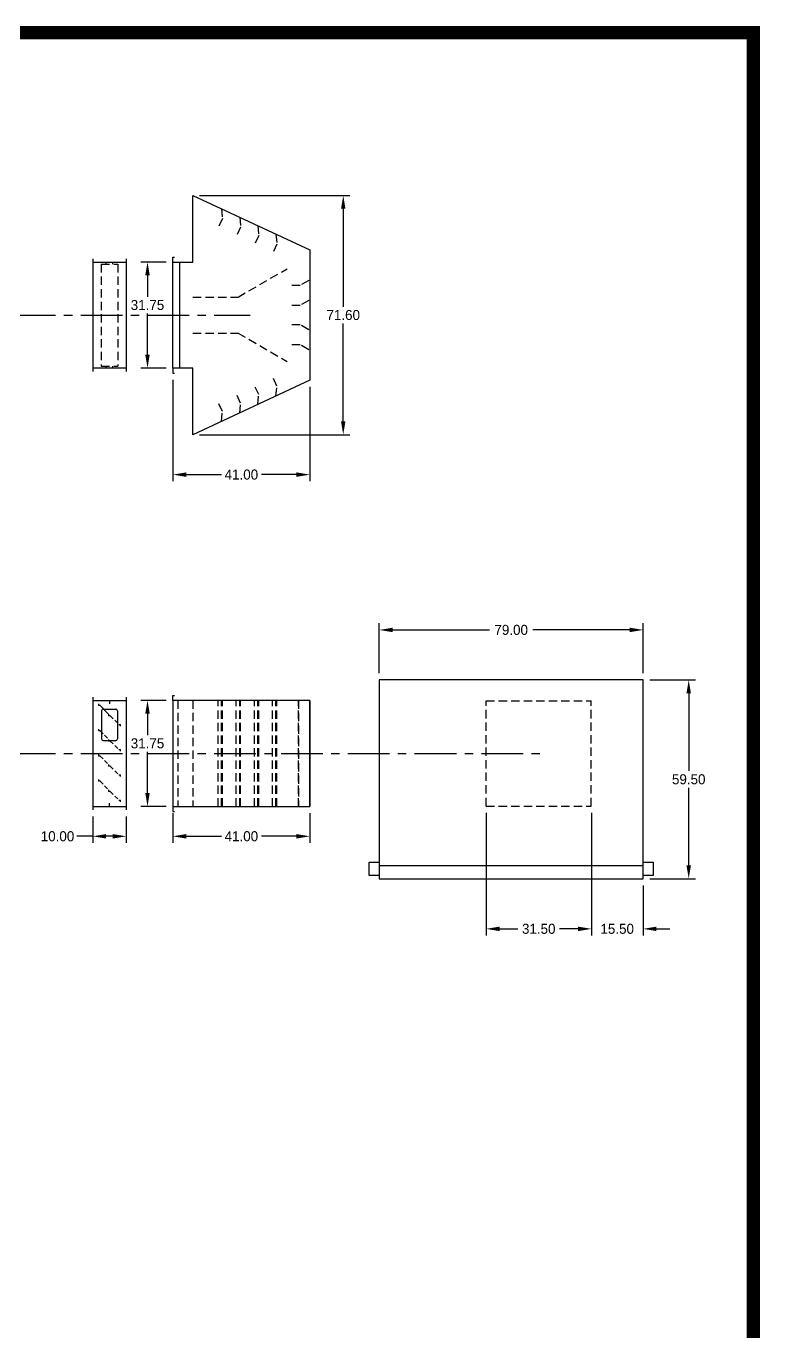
# Model space of a CAD drawing. Header units: inches. Extents: x 3 to 643, y -843 to 69.
# Drawn here: x 423.6 to 643.3, y -387.4 to 3.4 of the extents above; entities that cross this region are included whole.
import ezdxf

# ---------------------------------------------------------------- set-up
doc = ezdxf.new("R2010")
doc.units = ezdxf.units.IN
doc.header["$LTSCALE"] = 10
doc.header["$MEASUREMENT"] = 0
doc.linetypes.add('CENTER', pattern=[2, 1.25, -0.25, 0.25, -0.25])
doc.linetypes.add('HIDDEN', pattern=[0.375, 0.25, -0.125])
for name, color, linetype in [('CENTERLINE', 2, 'CENTER'), ('DIFFUSER', 5, 'Continuous'), ('DISC-DAMPER', 5, 'Continuous'), ('OBJECT', 5, 'Continuous'), ('RAM25UNIT', 3, 'Continuous')]:
    doc.layers.add(name, color=color, linetype=linetype)
doc.layers.add('TEXT', color=7, linetype='Continuous', lineweight=40)
doc.dimstyles.new('DIMENSIONS', dxfattribs={"dimscale": 0, "dimtxt": 3, "dimasz": 4, "dimexe": 2, "dimexo": 2, "dimgap": 1, "dimtad": 0, "dimtih": 1, "dimtoh": 1, "dimzin": 0, "dimdsep": 46, "dimtxsty": 'Standard', "dimcen": 0.09, "dimclrd": 256, "dimclre": 256, "dimclrt": 1, "dimadec": 0, "dimazin": 0, "dimtfac": 1, "dimtofl": 0, "dimtmove": 0, "dimatfit": 3, "dimfxl": 0, "dimtolj": 1, "dimtzin": 0, "dimarcsym": 0})

# ---------------------------------------------------------------- blocks, each defined once
blk = doc.blocks.new('*D86')
at = {"layer": 'DEFPOINTS', "color": 0}
for p in [(467.54, -230.16), (508.54, -230.16), (508.54, -239.09)]:
    blk.add_point(p, dxfattribs=at)
at = {"layer": 'RAM25UNIT', "lineweight": -2}
for p, q in [((467.54, -232.16), (467.54, -241.09)), ((508.54, -232.16), (508.54, -241.09)), ((471.54, -239.09), (482.04, -239.09)), ((504.54, -239.09), (494.04, -239.09))]:
    blk.add_line(p, q, dxfattribs=at)
at = {"layer": 'RAM25UNIT'}
for points in [[(471.54, -238.42), (471.54, -239.76), (467.54, -239.09)], [(504.54, -238.42), (504.54, -239.76), (508.54, -239.09)]]:
    blk.add_solid(points, dxfattribs=at)
at = {"layer": 'RAM25UNIT', "color": 1, "insert": (488.04, -239.09), "char_height": 3, "attachment_point": 5}
blk.add_mtext('\\A1;41.00', dxfattribs=at)
blk = doc.blocks.new('*D87')
at = {"layer": 'DEFPOINTS', "color": 0}
for p in [(443.54, -231.16), (453.54, -231.16), (453.54, -239.09)]:
    blk.add_point(p, dxfattribs=at)
at = {"layer": 'RAM25UNIT', "lineweight": -2}
for p, q in [((443.54, -233.16), (443.54, -241.09)), ((453.54, -233.16), (453.54, -241.09)), ((443.54, -239.09), (438.73, -239.09)), ((449.54, -239.09), (447.54, -239.09))]:
    blk.add_line(p, q, dxfattribs=at)
at = {"layer": 'RAM25UNIT'}
for points in [[(447.54, -238.42), (447.54, -239.76), (443.54, -239.09)], [(449.54, -238.42), (449.54, -239.76), (453.54, -239.09)]]:
    blk.add_solid(points, dxfattribs=at)
at = {"layer": 'RAM25UNIT', "color": 1, "insert": (432.98, -239.09), "char_height": 3, "attachment_point": 5}
blk.add_mtext('\\A1;10.00', dxfattribs=at)
blk = doc.blocks.new('*D92')
at = {"layer": 'DEFPOINTS', "color": 0}
for p in [(467.54, -198.41), (459.93, -230.16), (467.54, -230.16)]:
    blk.add_point(p, dxfattribs=at)
at = {"layer": 'RAM25UNIT', "lineweight": -2}
for p, q in [((465.54, -198.41), (457.93, -198.41)), ((459.93, -202.41), (459.93, -208.79)), ((459.93, -226.16), (459.93, -213.79)), ((465.54, -230.16), (457.93, -230.16))]:
    blk.add_line(p, q, dxfattribs=at)
at = {"layer": 'RAM25UNIT'}
for points in [[(459.26, -202.41), (460.59, -202.41), (459.93, -198.41)], [(459.26, -226.16), (460.59, -226.16), (459.93, -230.16)]]:
    blk.add_solid(points, dxfattribs=at)
at = {"layer": 'RAM25UNIT', "color": 1, "insert": (459.93, -211.29), "char_height": 3, "attachment_point": 5}
blk.add_mtext('\\A1;31.75', dxfattribs=at)
blk = doc.blocks.new('*D93')
at = {"layer": 'DEFPOINTS', "color": 0}
for p in [(473.54, -47.3), (473.54, -118.9), (518.54, -118.9)]:
    blk.add_point(p, dxfattribs=at)
at = {"layer": 'RAM25UNIT', "lineweight": -2}
for p, q in [((475.54, -47.3), (520.54, -47.3)), ((518.54, -51.3), (518.54, -80.6)), ((518.54, -114.9), (518.54, -85.6)), ((475.54, -118.9), (520.54, -118.9))]:
    blk.add_line(p, q, dxfattribs=at)
at = {"layer": 'RAM25UNIT'}
for points in [[(517.88, -51.3), (519.21, -51.3), (518.54, -47.3)], [(517.88, -114.9), (519.21, -114.9), (518.54, -118.9)]]:
    blk.add_solid(points, dxfattribs=at)
at = {"layer": 'RAM25UNIT', "color": 1, "insert": (518.54, -83.1), "char_height": 3, "attachment_point": 5}
blk.add_mtext('\\A1;71.60', dxfattribs=at)
blk = doc.blocks.new('*D94')
at = {"layer": 'DEFPOINTS', "color": 0}
for p in [(467.54, -100.48), (508.54, -102.6), (508.54, -130.85)]:
    blk.add_point(p, dxfattribs=at)
at = {"layer": 'RAM25UNIT', "lineweight": -2}
for p, q in [((467.54, -102.48), (467.54, -132.85)), ((508.54, -104.6), (508.54, -132.85)), ((471.54, -130.85), (482.04, -130.85)), ((504.54, -130.85), (494.04, -130.85))]:
    blk.add_line(p, q, dxfattribs=at)
at = {"layer": 'RAM25UNIT'}
for points in [[(471.54, -130.18), (471.54, -131.52), (467.54, -130.85)], [(504.54, -130.18), (504.54, -131.52), (508.54, -130.85)]]:
    blk.add_solid(points, dxfattribs=at)
at = {"layer": 'RAM25UNIT', "color": 1, "insert": (488.04, -130.85), "char_height": 3, "attachment_point": 5}
blk.add_mtext('\\A1;41.00', dxfattribs=at)
blk = doc.blocks.new('*D98')
at = {"layer": 'DEFPOINTS', "color": 0}
for p in [(467.54, -67.23), (459.93, -98.98), (467.54, -98.98)]:
    blk.add_point(p, dxfattribs=at)
at = {"layer": 'RAM25UNIT', "lineweight": -2}
for p, q in [((465.54, -67.23), (457.93, -67.23)), ((459.93, -71.23), (459.93, -77.6)), ((459.93, -94.98), (459.93, -82.6)), ((465.54, -98.98), (457.93, -98.98))]:
    blk.add_line(p, q, dxfattribs=at)
at = {"layer": 'RAM25UNIT'}
for points in [[(459.26, -71.23), (460.59, -71.23), (459.93, -67.23)], [(459.26, -94.98), (460.59, -94.98), (459.93, -98.98)]]:
    blk.add_solid(points, dxfattribs=at)
at = {"layer": 'RAM25UNIT', "color": 1, "insert": (459.93, -80.1), "char_height": 3, "attachment_point": 5}
blk.add_mtext('\\A1;31.75', dxfattribs=at)
blk = doc.blocks.new('*D99')
at = {"layer": 'DEFPOINTS', "color": 0}
for p in [(608.34, -192.29), (622, -192.29), (608.34, -251.79)]:
    blk.add_point(p, dxfattribs=at)
at = {"layer": 'RAM25UNIT', "lineweight": -2}
for p, q in [((610.34, -192.29), (624, -192.29)), ((622, -196.29), (622, -219.54)), ((622, -247.79), (622, -224.54)), ((610.34, -251.79), (624, -251.79))]:
    blk.add_line(p, q, dxfattribs=at)
at = {"layer": 'RAM25UNIT'}
for points in [[(621.33, -196.29), (622.66, -196.29), (622, -192.29)], [(621.33, -247.79), (622.66, -247.79), (622, -251.79)]]:
    blk.add_solid(points, dxfattribs=at)
at = {"layer": 'RAM25UNIT', "color": 1, "insert": (622, -222.04), "char_height": 3, "attachment_point": 5}
blk.add_mtext('\\A1;59.50', dxfattribs=at)
blk = doc.blocks.new('*D100')
at = {"layer": 'DEFPOINTS', "color": 0}
for p in [(561.34, -230.04), (592.84, -230.04), (592.84, -266.79)]:
    blk.add_point(p, dxfattribs=at)
at = {"layer": 'RAM25UNIT', "lineweight": -2}
for p, q in [((561.34, -232.04), (561.34, -268.79)), ((592.84, -232.04), (592.84, -268.79)), ((565.34, -266.79), (570.84, -266.79)), ((588.84, -266.79), (583.34, -266.79))]:
    blk.add_line(p, q, dxfattribs=at)
at = {"layer": 'RAM25UNIT'}
for points in [[(565.34, -266.12), (565.34, -267.46), (561.34, -266.79)], [(588.84, -266.12), (588.84, -267.46), (592.84, -266.79)]]:
    blk.add_solid(points, dxfattribs=at)
at = {"layer": 'RAM25UNIT', "color": 1, "insert": (577.09, -266.79), "char_height": 3, "attachment_point": 5}
blk.add_mtext('\\A1;31.50', dxfattribs=at)
blk = doc.blocks.new('*D101')
at = {"layer": 'DEFPOINTS', "color": 0}
for p in [(592.84, -230.04), (608.34, -251.79), (608.34, -266.79)]:
    blk.add_point(p, dxfattribs=at)
at = {"layer": 'RAM25UNIT', "lineweight": -2}
for p, q in [((592.84, -232.04), (592.84, -268.79)), ((608.34, -253.79), (608.34, -268.79)), ((588.84, -266.79), (584.84, -266.79)), ((612.34, -266.79), (616.34, -266.79))]:
    blk.add_line(p, q, dxfattribs=at)
at = {"layer": 'RAM25UNIT'}
for points in [[(588.84, -266.12), (588.84, -267.46), (592.84, -266.79)], [(612.34, -266.12), (612.34, -267.46), (608.34, -266.79)]]:
    blk.add_solid(points, dxfattribs=at)
at = {"layer": 'RAM25UNIT', "color": 1, "insert": (600.59, -266.79), "char_height": 3, "attachment_point": 5}
blk.add_mtext('\\A1;15.50', dxfattribs=at)
blk = doc.blocks.new('*D102')
at = {"layer": 'DEFPOINTS', "color": 0}
for p in [(608.34, -177.33), (529.34, -192.29), (608.34, -192.29)]:
    blk.add_point(p, dxfattribs=at)
at = {"layer": 'RAM25UNIT', "lineweight": -2}
for p, q in [((529.34, -190.29), (529.34, -175.33)), ((608.34, -190.29), (608.34, -175.33)), ((533.34, -177.33), (562.34, -177.33)), ((604.34, -177.33), (575.34, -177.33))]:
    blk.add_line(p, q, dxfattribs=at)
at = {"layer": 'RAM25UNIT'}
for points in [[(533.34, -176.66), (533.34, -178), (529.34, -177.33)], [(604.34, -176.66), (604.34, -178), (608.34, -177.33)]]:
    blk.add_solid(points, dxfattribs=at)
at = {"layer": 'RAM25UNIT', "color": 1, "insert": (568.84, -177.33), "char_height": 3, "attachment_point": 5}
blk.add_mtext('\\A1;79.00', dxfattribs=at)

msp = doc.modelspace()

# ---------------------------------------------------------------- linework, layer by layer
at = {"layer": 'CENTERLINE'}
for p, q in [((379.917, -83.101), (490.679, -83.101)), ((379.917, -214.289), (578.794, -214.289))]:
    msp.add_line(p, q, dxfattribs=at)
at = {"layer": 'DIFFUSER'}
for p, q in [((473.545, -47.3), (508.545, -63.601)), ((473.545, -67.226), (473.545, -47.3)), ((467.545, -67.226), (467.545, -65.726)), ((467.545, -65.726), (468.045, -65.726)), ((508.545, -63.601), (508.545, -102.601)), ((467.545, -98.976), (467.545, -67.226)), ((467.545, -67.226), (473.545, -67.226)), ((469.545, -67.226), (469.545, -98.976)), ((473.545, -98.976), (467.545, -98.976)), ((467.545, -98.976), (467.545, -100.476)), ((467.545, -100.476), (468.045, -100.476)), ((473.545, -118.901), (473.545, -98.976)), ((508.545, -102.601), (473.545, -118.901)), ((467.545, -196.914), (468.045, -196.914)), ((467.545, -198.414), (467.545, -196.914)), ((508.545, -198.414), (467.545, -198.414)), ((467.545, -198.414), (467.545, -230.164)), ((467.545, -198.414), (467.545, -230.164)), ((508.545, -198.414), (508.545, -230.164)), ((508.545, -230.164), (508.545, -198.414)), ((467.545, -230.164), (508.545, -230.164)), ((467.545, -230.164), (467.545, -231.664)), ((467.545, -231.664), (468.045, -231.664))]:
    msp.add_line(p, q, dxfattribs=at)
at = {"layer": 'DIFFUSER', "color": 4, "linetype": 'HIDDEN'}
for p, q in [((482.353, -54.232), (481.085, -56.951)), ((482.091, -51.243), (482.353, -54.232)), ((487.529, -53.779), (487.791, -56.768)), ((487.791, -56.768), (486.523, -59.487)), ((492.967, -56.315), (493.228, -59.303)), ((493.228, -59.303), (491.961, -62.022)), ((498.666, -61.839), (497.398, -64.558)), ((498.405, -58.85), (498.666, -61.839)), ((487.045, -77.726), (501.767, -69.226)), ((505.607, -74.206), (502.607, -74.206)), ((508.205, -72.706), (505.607, -74.206)), ((473.545, -77.726), (487.045, -77.726)), ((505.607, -80.206), (502.607, -80.206)), ((508.205, -78.706), (505.607, -80.206)), ((473.545, -88.476), (487.045, -88.476)), ((487.045, -88.476), (501.767, -96.976)), ((505.607, -85.995), (502.607, -85.995)), ((508.205, -87.495), (505.607, -85.995)), ((505.607, -91.995), (502.607, -91.995)), ((508.205, -93.495), (505.607, -91.995)), ((493.228, -106.898), (491.961, -104.179)), ((498.666, -104.362), (497.398, -101.643)), ((498.405, -107.351), (498.666, -104.362)), ((482.353, -111.969), (481.085, -109.25)), ((487.791, -109.433), (486.523, -106.714)), ((492.967, -109.886), (493.228, -106.898)), ((482.091, -114.958), (482.353, -111.969)), ((487.529, -112.422), (487.791, -109.433)), ((469.045, -198.414), (469.045, -230.164)), ((469.045, -198.414), (469.045, -230.164)), ((473.545, -198.414), (473.545, -230.164)), ((481.085, -230.164), (481.085, -198.414)), ((482.091, -230.164), (482.091, -198.414)), ((482.353, -230.164), (482.353, -198.414)), ((486.523, -230.164), (486.523, -198.414)), ((487.529, -230.164), (487.529, -198.414)), ((487.791, -230.164), (487.791, -198.414)), ((491.961, -230.164), (491.961, -198.414)), ((492.967, -230.164), (492.967, -198.414)), ((493.228, -230.164), (493.228, -198.414)), ((497.398, -230.164), (497.398, -198.414)), ((498.405, -230.164), (498.405, -198.414)), ((498.666, -230.164), (498.666, -198.414)), ((505.17, -230.164), (505.17, -198.414)), ((505.17, -198.414), (505.17, -230.164))]:
    msp.add_line(p, q, dxfattribs=at)
at = {"layer": 'DISC-DAMPER'}
for p, q in [((443.545, -66.226), (443.545, -99.976)), ((453.545, -66.226), (453.545, -99.976)), ((443.545, -67.226), (453.545, -67.226)), ((453.545, -98.976), (443.545, -98.976)), ((443.545, -197.414), (443.545, -231.164)), ((443.545, -198.414), (453.545, -198.414)), ((453.545, -197.414), (453.545, -231.164)), ((443.545, -230.164), (453.545, -230.164))]:
    msp.add_line(p, q, dxfattribs=at)
at = {"layer": 'DISC-DAMPER', "color": 4, "linetype": 'HIDDEN'}
for p, q in [((446.045, -67.851), (446.045, -98.351)), ((446.045, -67.851), (451.045, -67.851)), ((447.545, -67.851), (447.545, -67.226)), ((449.545, -67.851), (449.545, -67.226)), ((451.045, -67.851), (451.045, -98.351)), ((446.045, -98.351), (451.045, -98.351)), ((447.545, -98.976), (447.545, -98.351)), ((449.545, -98.976), (449.545, -98.351)), ((448.545, -198.414), (448.545, -199.414)), ((448.545, -230.164), (448.545, -229.164))]:
    msp.add_line(p, q, dxfattribs=at)
at = {"layer": 'DISC-DAMPER', "color": 4, "linetype": 'HIDDEN', "ltscale": 12}
for p, q in [((445.216, -199.44), (445.216, -199.94)), ((445.716, -199.94), (445.216, -199.94)), ((445.716, -199.94), (448.295, -202.519)), ((445.216, -207.002), (445.216, -207.502)), ((451.374, -205.598), (451.874, -205.598)), ((451.874, -206.098), (451.874, -205.598)), ((445.716, -207.502), (445.216, -207.502)), ((445.216, -214.565), (445.216, -215.065)), ((451.374, -213.16), (451.874, -213.16)), ((451.874, -213.66), (451.874, -213.16)), ((445.716, -215.065), (445.216, -215.065)), ((445.216, -222.127), (445.216, -222.627)), ((445.716, -222.627), (445.216, -222.627)), ((451.874, -221.223), (451.874, -220.723)), ((451.374, -228.285), (451.874, -228.285)), ((451.874, -228.785), (451.874, -228.285))]:
    msp.add_line(p, q, dxfattribs=at)
at = {"layer": 'DISC-DAMPER', "ltscale": 12}
for p, q in [((446.195, -201.496), (446.195, -209.956)), ((446.665, -201.026), (450.425, -201.026)), ((450.895, -201.496), (450.895, -209.956)), ((446.665, -210.426), (450.425, -210.426))]:
    msp.add_line(p, q, dxfattribs=at)
at = {"layer": 'DISC-DAMPER', "color": 4, "linetype": 'HIDDEN', "ltscale": 0.5}
for p, q in [((448.295, -202.519), (448.295, -203.019)), ((448.795, -203.019), (448.295, -203.019)), ((448.795, -203.019), (451.374, -205.598)), ((445.716, -207.502), (448.295, -210.081)), ((448.295, -210.081), (448.295, -210.581)), ((448.795, -210.581), (448.295, -210.581)), ((448.795, -210.581), (451.374, -213.16)), ((445.716, -215.065), (448.295, -217.644)), ((448.295, -217.644), (448.295, -218.144)), ((448.795, -218.144), (448.295, -218.144)), ((448.795, -218.144), (451.374, -220.723)), ((445.716, -222.627), (448.295, -225.206)), ((451.374, -220.723), (451.874, -220.723)), ((448.295, -225.206), (448.295, -225.706)), ((448.795, -225.706), (448.295, -225.706)), ((448.795, -225.706), (451.374, -228.285))]:
    msp.add_line(p, q, dxfattribs=at)
at = {"layer": 'DISC-DAMPER', "ltscale": 12}
for centre, start, end in [((446.665, -201.496), 90, 180), ((450.425, -201.496), 0, 90), ((446.665, -209.956), 180, 270), ((450.425, -209.956), 270, 0)]:
    msp.add_arc(centre, 0.47, start, end, dxfattribs=at)
at = {"layer": 'OBJECT'}
for p, q in [((608.337, -192.289), (529.337, -192.289)), ((529.337, -192.289), (529.337, -251.789)), ((608.337, -251.789), (608.337, -192.289)), ((526.337, -250.789), (526.337, -246.789)), ((526.337, -246.789), (529.337, -246.789)), ((529.337, -247.789), (608.337, -247.789)), ((608.337, -246.789), (611.337, -246.789)), ((611.337, -246.789), (611.337, -250.789)), ((529.337, -250.789), (526.337, -250.789)), ((529.337, -251.789), (608.337, -251.789)), ((611.337, -250.789), (608.337, -250.789))]:
    msp.add_line(p, q, dxfattribs=at)
at = {"layer": 'OBJECT', "color": 4, "linetype": 'HIDDEN'}
for p, q in [((561.337, -230.039), (561.337, -198.539)), ((561.337, -198.539), (592.837, -198.539)), ((592.837, -230.039), (592.837, -198.539)), ((561.337, -230.039), (592.837, -230.039))]:
    msp.add_line(p, q, dxfattribs=at)
at = {"layer": 'TEXT', "color": 3, "const_width": 4}
msp.add_lwpolyline([(4.63, 1.374), (4.63, -841.341), (641.318, -841.341), (641.318, 1.374)], close=True, dxfattribs=at)

# ---------------------------------------------------------------- dimensions: what is measured, and where the dimension line sits
at = {"layer": 'RAM25UNIT'}
for base, p1, p2, picture, middle in [((518.545, -118.901), (473.545, -47.3), (473.545, -118.901), '*D93', (518.545, -83.101)), ((621.998, -192.289), (608.337, -251.789), (608.337, -192.289), '*D99', (621.998, -222.039))]:
    dim = msp.add_linear_dim(base=base, p1=p1, p2=p2, angle=90, dimstyle='DIMENSIONS', override={"dimscale": 1}, dxfattribs=at)
    dim.commit()
    dim.dimension.update_dxf_attribs({"geometry": picture, "text_midpoint": middle})
for base, p1, p2, picture, middle in [((459.927, -98.976), (467.545, -67.226), (467.545, -98.976), '*D98', (459.927, -80.101)), ((459.927, -230.164), (467.545, -198.414), (467.545, -230.164), '*D92', (459.927, -211.289))]:
    dim = msp.add_linear_dim(base=base, p1=p1, p2=p2, angle=90, dimstyle='DIMENSIONS', override={"dimscale": 1}, dxfattribs=at)
    dim.commit()
    dim.dimension.update_dxf_attribs({"geometry": picture, "text_midpoint": middle, "dimtype": 160})
for base, p1, p2, override, picture, middle in [((508.545, -130.851), (467.545, -100.476), (508.545, -102.601), {"dimscale": 1}, '*D94', (488.045, -130.851)), ((608.337, -177.331), (529.337, -192.289), (608.337, -192.289), {"dimscale": 1}, '*D102', (568.837, -177.331)), ((508.545, -239.089), (467.545, -230.164), (508.545, -230.164), {"dimscale": 1}, '*D86', (488.045, -239.089)), ((592.837, -266.789), (561.337, -230.039), (592.837, -230.039), {"dimscale": 1}, '*D100', (577.087, -266.789)), ((608.337, -266.789), (592.837, -230.039), (608.337, -251.789), {"dimscale": 1, "dimtmove": 1}, '*D101', (600.587, -266.789))]:
    dim = msp.add_linear_dim(base=base, p1=p1, p2=p2, dimstyle='DIMENSIONS', override=override, dxfattribs=at)
    dim.commit()
    dim.dimension.update_dxf_attribs({"geometry": picture, "text_midpoint": middle})
dim = msp.add_linear_dim(base=(453.545, -239.089), p1=(443.545, -231.164), p2=(453.545, -231.164), dimstyle='DIMENSIONS', override={"dimscale": 1}, dxfattribs=at)
dim.commit()
dim.dimension.update_dxf_attribs({"geometry": '*D87', "text_midpoint": (432.982, -239.089), "dimtype": 160})

doc.saveas('drawing.dxf')
